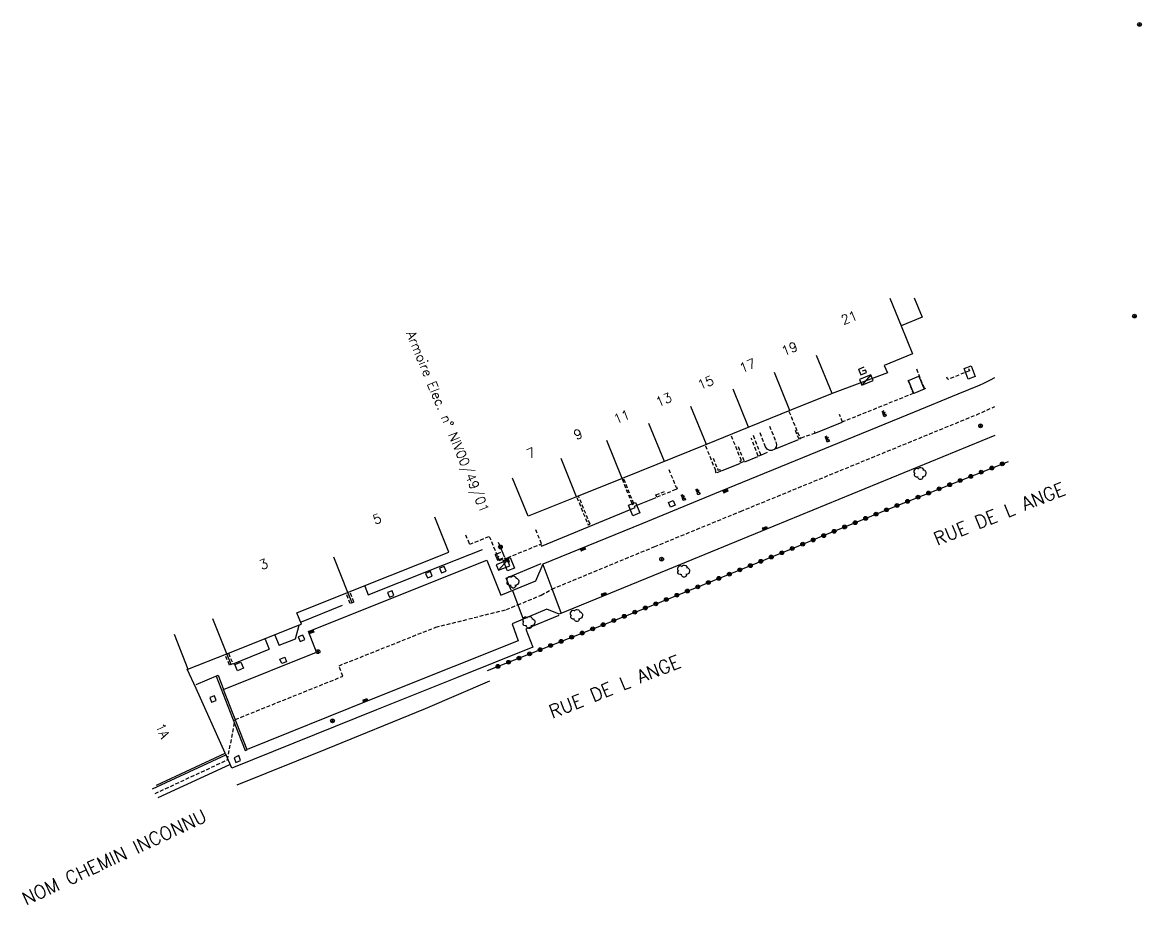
# Model space of a CAD drawing. Header units: millimetres. Extents: x 146014 to 146986, y 143000 to 143489.
# Drawn here: x 146383.9 to 146532.2, y 143232.5 to 143349.4 of the extents above; entities that cross this region are included whole.
import ezdxf
from ezdxf.enums import TextEntityAlignment as Align

# ---------------------------------------------------------------- set-up
doc = ezdxf.new("R2010")
doc.units = ezdxf.units.MM
doc.linetypes.add('DASHED', pattern=[0.75, 0.5, -0.25])
doc.layers.get('0').update_dxf_attribs({"linetype": 'CONTINUOUS'})
for name, color, linetype in [('w0001', 6, 'DASHED'), ('w0003', 5, 'CONTINUOUS'), ('w0008', 7, 'CONTINUOUS'), ('w0014', 7, 'CONTINUOUS'), ('W0016', 2, 'CONTINUOUS'), ('W0017', 7, 'CONTINUOUS'), ('W0070', 7, 'DASHED'), ('W0071', 7, 'CONTINUOUS'), ('w0100', 7, 'CONTINUOUS'), ('w0103', 1, 'CONTINUOUS'), ('W0106', 7, 'CONTINUOUS'), ('w0112', 1, 'DASHED'), ('W0113', 2, 'DASHED'), ('W0211', 2, 'CONTINUOUS'), ('w0300', 7, 'CONTINUOUS'), ('W0322', 7, 'CONTINUOUS'), ('w0400', 7, 'CONTINUOUS'), ('w0421', 7, 'CONTINUOUS'), ('w0425', 7, 'CONTINUOUS'), ('w0430', 7, 'CONTINUOUS'), ('W0432', 7, 'CONTINUOUS'), ('w0856', 7, 'CONTINUOUS'), ('w0989', 7, 'CONTINUOUS'), ('w0991', 7, 'CONTINUOUS'), ('w1102', 7, 'CONTINUOUS'), ('W1338', 7, 'CONTINUOUS'), ('W1471', 7, 'CONTINUOUS')]:
    doc.layers.add(name, color=color, linetype=linetype)
doc.styles.get("Standard").update_dxf_attribs({"font": 'romans.shx', "width": 0.85})

# ---------------------------------------------------------------- blocks, each defined once
blk = doc.blocks.new('T856')
for p, q in [((-0.125, 0), (0.125, 0)), ((0, 0.125), (0, -0.125))]:
    blk.add_line(p, q)
blk.add_ellipse((0, 0), major_axis=(-0.177, 0.177), ratio=1, start_param=3.9269908, end_param=10.2101761)
blk = doc.blocks.new('T1471')
at = {"color": 0, "linetype": 'Continuous', "flags": 128}
blk.add_lwpolyline([(-0.75, -0.5), (-0.75, 0.5), (0.75, 0.5), (0.75, -0.5), (-0.75, -0.5)], dxfattribs=at)
blk = doc.blocks.new('T425')
for p, q in [((-0.15, 0.6), (0.15, 0.6)), ((-0.15, 0.6), (-0.15, 0.3)), ((-0.15, 0.3), (0.15, 0.3)), ((-0.15, 0.15), (0.15, 0.15)), ((-0.15, -0.15), (-0.15, 0.15)), ((0, 0.45), (0.15, 0.45)), ((0.15, 0.45), (0.15, 0.3)), ((0.15, 0.15), (0.15, -0.15)), ((0.15, -0.15), (-0.15, -0.15))]:
    blk.add_line(p, q)
blk.add_ellipse((0, 0), major_axis=(-0.106, 0.106), ratio=1, start_param=3.926991, end_param=10.210176)
blk = doc.blocks.new('T400')
for p, q in [((-0.15, 0.3), (0.15, 0.3)), ((-0.15, -0.25), (-0.15, 0.3)), ((-0.15, 0.15), (0.15, 0.15)), ((-0.15, 0), (0.15, 0)), ((0.15, 0.3), (0.15, -0.25)), ((-0.15, -0.15), (0.15, -0.15)), ((-0.15, -0.25), (-0.15, -0.3)), ((-0.15, -0.3), (0.15, -0.3)), ((0.15, -0.3), (0.15, -0.25))]:
    blk.add_line(p, q)
blk = doc.blocks.new('T300')
for p, q in [((-0.8, 0.51), (-0.86, 0.34)), ((-0.86, 0.34), (-0.86, 0.17)), ((-0.86, 0.17), (-0.74, 0.06)), ((-0.69, 0.63), (-0.8, 0.51)), ((-0.8, -0.06), (-0.74, 0.06)), ((-0.74, 0.06), (-0.69, 0.11)), ((-0.57, 0.69), (-0.69, 0.63)), ((-0.46, 0.69), (-0.57, 0.69)), ((-0.29, 0.63), (-0.46, 0.69)), ((-0.29, 0.63), (-0.17, 0.74)), ((-0.23, 0.57), (-0.29, 0.63)), ((-0.17, 0.74), (-0.06, 0.8)), ((-0.06, 0.8), (0.06, 0.8)), ((0.06, 0.8), (0.23, 0.74)), ((0.23, 0.74), (0.34, 0.63)), ((0.34, 0.63), (0.4, 0.51)), ((0.46, 0.46), (0.34, 0.46)), ((0.4, 0.51), (0.4, 0.46)), ((0.57, 0.4), (0.46, 0.46)), ((0.57, 0.4), (0.69, 0.29)), ((0.69, 0.29), (0.74, 0.17)), ((0.74, 0.06), (0.69, -0.17)), ((0.74, 0.17), (0.74, 0.06)), ((-0.8, -0.17), (-0.8, -0.06)), ((-0.8, -0.23), (-0.8, -0.17)), ((-0.74, -0.34), (-0.8, -0.23)), ((-0.69, -0.4), (-0.74, -0.34)), ((-0.51, -0.46), (-0.69, -0.4)), ((-0.4, -0.46), (-0.51, -0.46)), ((-0.4, -0.46), (-0.34, -0.46)), ((-0.34, -0.46), (-0.34, -0.4)), ((-0.34, -0.51), (-0.34, -0.46)), ((-0.29, -0.63), (-0.34, -0.51)), ((-0.17, -0.74), (-0.29, -0.63)), ((-0.06, -0.8), (-0.17, -0.74)), ((0.06, -0.8), (-0.06, -0.8)), ((0.17, -0.74), (0.06, -0.8)), ((0.23, -0.69), (0.17, -0.74)), ((0.29, -0.46), (0.23, -0.46)), ((0.29, -0.63), (0.23, -0.69)), ((0.46, -0.4), (0.29, -0.46)), ((0.34, -0.51), (0.29, -0.63)), ((0.34, -0.51), (0.34, -0.46)), ((0.57, -0.34), (0.46, -0.4)), ((0.63, -0.29), (0.57, -0.34)), ((0.69, -0.17), (0.63, -0.29))]:
    blk.add_line(p, q)
blk = doc.blocks.new('T432')
at = {"flags": 128}
for points in [[(-0.4, 2.1), (-0.4, 1.3)], [(-0.39, 2.1), (0.41, 2.1)], [(0, 1.7), (0.4, 1.7)], [(0.4, 1.3), (0.4, 1.7)], [(0.8, 0.8), (-0.8, 0.8)], [(-0.8, 0.8), (-0.8, 0)], [(0.8, 0.8), (-0.8, 0)], [(-0.8, 0), (0.8, 0)], [(-0.4, 1.3), (0.4, 1.3)], [(0.8, 0), (0.8, 0.8)]]:
    blk.add_lwpolyline(points, dxfattribs=at)
blk = doc.blocks.new('T430')
at = {"flags": 128}
for points in [[(-0.4, 2.1), (0.4, 2.1)], [(-0.4, 2.1), (-0.4, 1.3)], [(-0.4, 1.7), (0, 1.7)], [(0.8, 0.8), (-0.8, 0.8)], [(-0.8, 0.8), (-0.8, 0)], [(0.8, 0.8), (-0.8, 0)], [(-0.8, 0), (0.8, 0)], [(-0.4, 1.3), (0.4, 1.3)], [(0.8, 0), (0.8, 0.8)]]:
    blk.add_lwpolyline(points, dxfattribs=at)
blk = doc.blocks.new('t322o')
at = {"color": 0, "linetype": 'Continuous'}
for radius in [0.25, 0.15]:
    blk.add_circle((0, 0), radius, dxfattribs=at)

msp = doc.modelspace()

# ---------------------------------------------------------------- linework, layer by layer
at = {"layer": 'w0001'}
msp.add_lwpolyline([(146411.07, 143251.64), (146412.11, 143257), (146426.37, 143262.73), (146425.85, 143264.12), (146438.67, 143269.23), (146448.03, 143271.56), (146448.03, 143271.56), (146449.53, 143272.19), (146452.64, 143273.47), (146454.07, 143274.28), (146467.67, 143279.91), (146479.05, 143284.58), (146510.3, 143297.39), (146512.74, 143298.47)], dxfattribs=at)
at = {"layer": 'w0003'}
for points in [[(146409.59, 143262.75), (146412.07, 143256.38), (146413.4, 143252.88)], [(146413.4, 143252.88), (146413.66, 143252.97), (146412.3, 143256.46), (146410.56, 143260.97)]]:
    msp.add_lwpolyline(points, dxfattribs=at)
at = {"layer": 'w0008'}
for points in [[(146406.93, 143261.64), (146409.85, 143262.86), (146410.56, 143260.97), (146422.85, 143265.9), (146421.82, 143268.67), (146436.26, 143274.44), (146445.43, 143278.13), (146447.29, 143273.45), (146451.91, 143275.35), (146452.88, 143277.62), (146465.99, 143282.97), (146476.4, 143287.24), (146502.08, 143297.76), (146507.86, 143300.14), (146509.29, 143300.73), (146509.58, 143300.85), (146510.15, 143301.09), (146510.79, 143301.36), (146511.17, 143301.53), (146511.55, 143301.71), (146512.15, 143302), (146512.74, 143302.3)], [(146512.74, 143294.64), (146481.71, 143281.92), (146469.36, 143276.85), (146455.03, 143270.94), (146453.37, 143271.6), (146448.77, 143269.67), (146449.59, 143267.41), (146441.08, 143264.03), (146429.88, 143259.56), (146413.66, 143253.03)]]:
    msp.add_lwpolyline(points, dxfattribs=at)
at = {"layer": 'w0014'}
for points in [[(146492.46, 143296.36), (146488.97, 143294.94)], [(146486.67, 143294.06), (146483.65, 143292.82)], [(146482.59, 143292.39), (146481.79, 143292.03)], [(146479.01, 143290.91), (146476.47, 143289.9)], [(146452.54, 143280.22), (146452.68, 143279.95), (146458.98, 143282.57), (146465.07, 143285.07), (146465, 143285.25), (146467.86, 143286.43)], [(146429.72, 143273.51), (146437.91, 143276.78), (146444.85, 143279.54)], [(146448.64, 143274.15), (146447.99, 143275.74), (146452.65, 143277.68)], [(146420.86, 143269.94), (146426.3, 143272.14)], [(146454.99, 143270.78), (146450.7, 143269), (146450.61, 143268.96), (146451.54, 143266.59), (146441.41, 143262.5), (146430.81, 143258.28), (146411.63, 143250.55), (146410.79, 143252.47)], [(146417.9, 143266.83), (146420.09, 143267.69), (146420.59, 143269.48)], [(146411.84, 143264.38), (146416.6, 143266.31)]]:
    msp.add_lwpolyline(points, dxfattribs=at)
at = {"layer": 'W0016'}
for points in [[(146452.87, 143277.52), (146454.04, 143274.34), (146455.26, 143271.04)], [(146448.83, 143274.07), (146450.24, 143270.3)]]:
    msp.add_lwpolyline(points, dxfattribs=at)
at = {"layer": 'W0017'}
for points in [[(146429.25, 143274.65), (146429.73, 143273.51)], [(146416.05, 143267.66), (146416.6, 143266.31)], [(146417.35, 143268.18), (146417.9, 143266.82)]]:
    msp.add_lwpolyline(points, dxfattribs=at)
at = {"layer": 'W0070'}
msp.add_lwpolyline([(146401.48, 143247.18), (146411.07, 143251.64)], dxfattribs=at)
at = {"layer": 'W0071'}
for points in [[(146410.81, 143252.27), (146401.09, 143247.75)], [(146411.33, 143251), (146401.86, 143246.62)]]:
    msp.add_lwpolyline(points, dxfattribs=at)
at = {"layer": 'w0100'}
for points in [[(146500.32, 143309.16), (146501.83, 143305.48), (146498.09, 143303.92), (146498.52, 143302.96), (146491.17, 143300.19), (146485.81, 143298.04), (146480.16, 143295.74), (146474.6, 143293.48), (146463.37, 143288.93), (146457.33, 143286.52), (146450.9, 143283.94), (146448.84, 143289)], [(146410.97, 143265.69), (146420.62, 143269.55), (146420.86, 143269.65), (146420.27, 143271.13), (146428.72, 143274.52), (146440.4, 143279.18), (146438.55, 143283.83)], [(146401.67, 143248.31), (146410.77, 143252.52), (146406.92, 143261.12), (146405.75, 143263.66)]]:
    msp.add_lwpolyline(points, dxfattribs=at)
at = {"layer": 'w0103'}
for points in [[(146502.04, 143312.88), (146503.09, 143310.31), (146500.32, 143309.16)], [(146404, 143268.29), (146405.84, 143263.65), (146410.97, 143265.69)]]:
    msp.add_lwpolyline(points, dxfattribs=at)
at = {"layer": 'W0106'}
msp.add_lwpolyline([(146502.68, 143302.5), (146503.38, 143300.78), (146501.99, 143300.22), (146501.29, 143301.94)], close=True, dxfattribs=at)
msp.add_lwpolyline([(146481.31, 143291.8), (146479.57, 143291.08)], dxfattribs=at)
at = {"layer": 'w0112'}
for points in [[(146502.33, 143303.46), (146503.39, 143300.84), (146503.57, 143300.91)], [(146509.24, 143303.53), (146509.37, 143303.21), (146506.51, 143302.06), (146506.38, 143302.38)], [(146501.22, 143301.94), (146501.93, 143300.21), (146492.67, 143296.47), (146492.55, 143296.42), (146492.15, 143297.42)], [(146485.45, 143297.83), (146486.95, 143294.2), (146486.79, 143294.13), (146486.3, 143295.34)], [(146482.88, 143295.89), (146483.69, 143293.86), (146483.77, 143293.68), (146483.81, 143293.41), (146483.75, 143293.12), (146483.63, 143292.93), (146483.49, 143292.79), (146483.29, 143292.69), (146483.2, 143292.66), (146482.94, 143292.65), (146482.57, 143292.83), (146482.37, 143293.12), (146481.56, 143295.14)], [(146478.72, 143293.17), (146479.53, 143291.17), (146479.09, 143290.99), (146478.99, 143291.24), (146479.16, 143291.31), (146477.81, 143294.63)], [(146480.7, 143294.67), (146481.63, 143292.27), (146481.72, 143292.03), (146481.54, 143291.96), (146481.38, 143291.9), (146480.46, 143294.29)], [(146486.94, 143294.23), (146486.95, 143294.2)], [(146488.8, 143295.22), (146488.91, 143294.96), (146487, 143294.25), (146486.96, 143294.34)], [(146475.41, 143291.64), (146476.05, 143290.05), (146476.28, 143290.13), (146476.36, 143289.88), (146475.82, 143289.66), (146475.71, 143289.96), (146475.76, 143289.98), (146474.41, 143293.31)], [(146469.54, 143290.13), (146470.49, 143287.83), (146470.54, 143287.85), (146470.66, 143287.55), (146470.46, 143287.47), (146467.95, 143286.45), (146467.83, 143286.75), (146469.08, 143287.26)], [(146463.35, 143288.88), (146464.7, 143285.48), (146464.9, 143285.58), (146463.54, 143288.98), (146463.54, 143288.98)], [(146457.36, 143286.43), (146458.85, 143282.79), (146459.1, 143282.89), (146457.61, 143286.53)], [(146427.32, 143273.78), (146427.82, 143272.53), (146427.82, 143272.53), (146427.34, 143272.35), (146426.82, 143273.66)], [(146411.2, 143265.78), (146411.79, 143264.38), (146411.34, 143264.2), (146410.74, 143265.6)]]:
    msp.add_lwpolyline(points, dxfattribs=at)
at = {"layer": 'W0113'}
msp.add_lwpolyline([(146442.6, 143281.48), (146443.16, 143280.21), (146445.75, 143281.26), (146447.07, 143278.07), (146448.02, 143278.41), (146448.21, 143277.86), (146448.42, 143277.87), (146448.2, 143278.45), (146452.68, 143280.29), (146451.91, 143282.12)], dxfattribs=at)
at = {"layer": 'W0211'}
msp.add_lwpolyline([(146412.34, 143248.33), (146424.09, 143253.06), (146437.29, 143258.43), (146445.81, 143262.12)], dxfattribs=at)
at = {"layer": 'W0322'}
msp.add_lwpolyline([(146445.52, 143263.47), (146466.97, 143271.99), (146479.07, 143276.87), (146486.78, 143280.02), (146489.29, 143281.05), (146498.84, 143284.98), (146514.56, 143291.2)], dxfattribs=at)
at = {"layer": 'w0421'}
for points in [[(146469.51, 143285.77), (146470.13, 143286.01), (146470.39, 143285.39), (146469.77, 143285.14)], [(146437.3, 143276.36), (146437.57, 143275.75), (146438.21, 143276.01), (146437.95, 143276.62)], [(146439.16, 143277.03), (146439.43, 143276.42), (146440.06, 143276.66), (146439.8, 143277.27)], [(146432.26, 143273.81), (146432.52, 143273.21), (146433.11, 143273.44), (146432.89, 143274.05)], [(146421.07, 143268.19), (146420.44, 143267.95), (146420.69, 143267.32), (146421.31, 143267.58)], [(146412.4, 143263.46), (146412.07, 143264.28), (146412.86, 143264.6), (146413.2, 143263.78), (146413.2, 143263.78)], [(146418.66, 143265.27), (146418.9, 143264.65), (146418.28, 143264.41), (146418.03, 143265.01)], [(146408.72, 143259.91), (146408.96, 143259.28), (146409.57, 143259.53), (146409.34, 143260.13)], [(146412.2, 143251.28), (146412.82, 143251.55), (146412.57, 143252.2), (146411.95, 143251.92)]]:
    msp.add_lwpolyline(points, close=True, dxfattribs=at)
at = {"layer": 'w1102'}
for points in [[(146498.81, 143312.84), (146500.32, 143309.16)], [(146491.17, 143300.19), (146489.11, 143305.24)], [(146485.58, 143297.95), (146483.53, 143302.99)], [(146480.11, 143295.72), (146478.05, 143300.76)], [(146474.52, 143293.45), (146472.47, 143298.5)], [(146468.95, 143291.19), (146466.9, 143296.24)], [(146463.37, 143288.93), (146461.31, 143293.99)], [(146457.33, 143286.52), (146455.27, 143291.57)], [(146427.58, 143272.44), (146427.02, 143273.84), (146425.18, 143278.49)], [(146411.57, 143264.29), (146410.97, 143265.69), (146409.12, 143270.34)]]:
    msp.add_lwpolyline(points, dxfattribs=at)
at = {"layer": 'W1338'}
msp.add_lwpolyline([(146447.8, 143278.47), (146446.99, 143280.45)], dxfattribs=at)

# ---------------------------------------------------------------- block references
at = {"layer": 'w0300'}
for p in [(146502.87, 143289.59), (146471.55, 143276.65), (146448.93, 143275.22), (146451.04, 143269.85), (146457.35, 143270.77)]:
    msp.add_blockref('T300', p, dxfattribs=at)
at = {"layer": 'W0322'}
for p, rotation in [((146513.72, 143290.87), 21.5874126288204), ((146509.54, 143289.22), 21.5874126288204), ((146510.93, 143289.77), 21.5874126288204), ((146512.33, 143290.32), 21.5874126288204), ((146506.75, 143288.11), 21.5874126288204), ((146508.14, 143288.66), 21.5874126288204), ((146502.56, 143286.46), 21.5874126288204), ((146503.96, 143287.01), 21.5874126288204), ((146505.35, 143287.56), 21.5874126288204), ((146498.38, 143284.79), 22.39833322813756), ((146499.77, 143285.35), 21.5874126288204), ((146501.17, 143285.9), 21.5874126288204), ((146495.61, 143283.65), 22.39833322813756), ((146496.99, 143284.22), 22.39833322813756), ((146491.45, 143281.94), 22.39833322813756), ((146492.83, 143282.51), 22.39833322813756), ((146494.22, 143283.08), 22.39833322813756), ((146487.28, 143280.23), 22.19397106401027), ((146488.67, 143280.79), 22.19397106401027), ((146490.06, 143281.36), 22.39833322813756), ((146484.51, 143279.09), 22.24253147968572), ((146485.89, 143279.66), 22.24253147968572), ((146480.34, 143277.39), 22.24253147968572), ((146481.73, 143277.96), 22.24253147968572), ((146483.12, 143278.53), 22.24253147968572), ((146477.56, 143276.26), 21.96711874864528), ((146478.95, 143276.82), 21.96711874864528), ((146473.39, 143274.58), 21.96711874864528), ((146474.78, 143275.14), 21.96711874864528), ((146476.17, 143275.7), 21.96711874864528), ((146469.21, 143272.89), 21.96711874864528), ((146470.61, 143273.46), 21.96711874864528), ((146472, 143274.02), 21.96711874864528), ((146466.43, 143271.78), 21.65359538954867), ((146467.82, 143272.33), 21.96711874864528), ((146462.25, 143270.11), 21.65359538954867), ((146463.64, 143270.67), 21.65359538954867), ((146465.04, 143271.22), 21.65359538954867), ((146458.07, 143268.45), 21.65359538954867), ((146459.46, 143269.01), 21.65359538954867), ((146460.85, 143269.56), 21.65359538954867), ((146455.28, 143267.35), 21.65359538954867), ((146456.67, 143267.9), 21.65359538954867), ((146451.1, 143265.69), 21.65359538954867), ((146452.49, 143266.24), 21.65359538954867), ((146453.88, 143266.79), 21.65359538954867), ((146446.91, 143264.03), 21.65359538954867), ((146448.31, 143264.58), 21.65359538954867), ((146449.7, 143265.13), 21.65359538954867)]:
    msp.add_blockref('t322o', p, dxfattribs=dict(at, rotation=rotation))
at = {"layer": 'w0400'}
for p, rotation in [((146477.03, 143287.29), 292.28094), ((146482.24, 143282.32), 292.28094), ((146458.15, 143279.59), 292.20741), ((146460.93, 143273.56), 292.20741), ((146422.16, 143268.61), 291.5084130919834), ((146429.33, 143259.52), 291.50838)]:
    msp.add_blockref('T400', p, dxfattribs=dict(at, rotation=rotation))
at = {"layer": 'w0425'}
for p, rotation in [((146498.15, 143297.32), 22.28094258112039), ((146490.61, 143293.96), 22.28094258112039), ((146471.54, 143286.21), 22.30946555170319), ((146473.48, 143286.97), 22.30946555170319)]:
    msp.add_blockref('T425', p, dxfattribs=dict(at, rotation=rotation))
at = {"layer": 'w0430', "rotation": 22.32924013924894}
msp.add_blockref('T430', (146447.72, 143277.07), dxfattribs=at)
at = {"layer": 'W0432', "rotation": 22.28094}
msp.add_blockref('T432', (146495.85, 143301.62), dxfattribs=at)
at = {"layer": 'w0856'}
for p in [(146531.9, 143349.12), (146531.22, 143310.46), (146510.84, 143295.92), (146468.59, 143278.24), (146423.06, 143265.99), (146424.99, 143256.81)]:
    msp.add_blockref('T856', p, dxfattribs=at)
at = {"layer": 'W1338', "rotation": 112.2405568238278}
msp.add_blockref('t322o', (146447.23, 143279.86), dxfattribs=at)
at = {"layer": 'W1471'}
for p, rotation in [((146509.38, 143302.97), 290.7), ((146464.95, 143284.88), 292.4999999999999), ((146448.36, 143277.56), 292.4999999999999)]:
    msp.add_blockref('T1471', p, dxfattribs=dict(at, rotation=rotation))

# ---------------------------------------------------------------- texts
at = {"layer": 'w0989'}
for s, rotation, p in [('RUE DE L ANGE', 21.7523, (146504.74, 143280.83)), ('RUE DE L ANGE', 21.7523, (146453.77, 143257.93)), ('NOM CHEMIN INCONNU', 24.9891, (146384, 143233.12))]:
    msp.add_text(s, height=1.75, rotation=rotation, dxfattribs=at).set_placement(p, align=Align.MIDDLE_LEFT)
at = {"layer": 'w0991'}
for s, rotation, p in [('21', 22.2809, (146493.67, 143309.67)), ('Armoire Elec. n° NIV00/49/01', 292.5, (146439.68, 143296.23)), ('19', 22.2809, (146485.77, 143305.57)), ('17', 22.2809, (146480.2, 143303.32)), ('15', 22.2809, (146474.67, 143301.07)), ('13', 22.2809, (146469.11, 143298.81)), ('11', 22.2809, (146463.54, 143296.55)), ('9', 22.2809, (146457.75, 143294.23)), ('7', 22.2809, (146451.52, 143291.73)), ('5', 22.2809, (146431.12, 143283.01)), ('3', 22.2809, (146416.1, 143277)), ('1A', 293.4159, (146401.91, 143255.25))]:
    msp.add_text(s, height=1.25, rotation=rotation, dxfattribs=at).set_placement(p, align=Align.CENTER)

doc.saveas('drawing.dxf')
